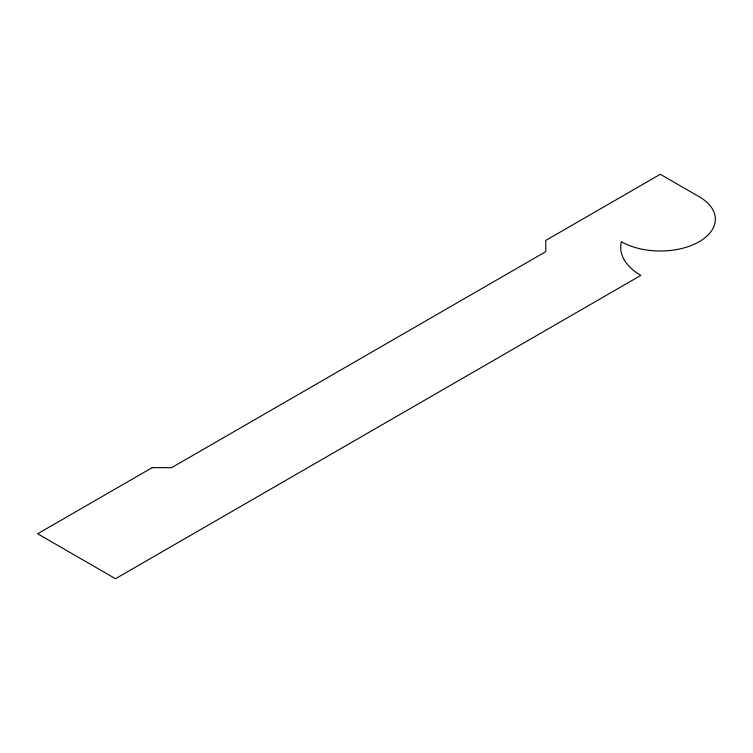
<?xml version="1.0" encoding="UTF-8"?>
<svg xmlns="http://www.w3.org/2000/svg" width="753" height="753" viewBox="0 0 753 753"><rect width="100%" height="100%" fill="white"/><g stroke="black" fill="none" stroke-linecap="round" stroke-linejoin="round"><path stroke-width="1.13" d="M152.191 467.651L37.65 533.773L115.482 578.718L640.859 275.391A68.796 39.721 0 0 1 621.394 241.694A55.035 31.777 0 0 0 699.226 241.694A55.035 31.777 0 0 0 699.226 196.749L660.315 174.282L545.774 240.414L545.774 251.643L171.646 467.651L152.191 467.651"/></g></svg>
